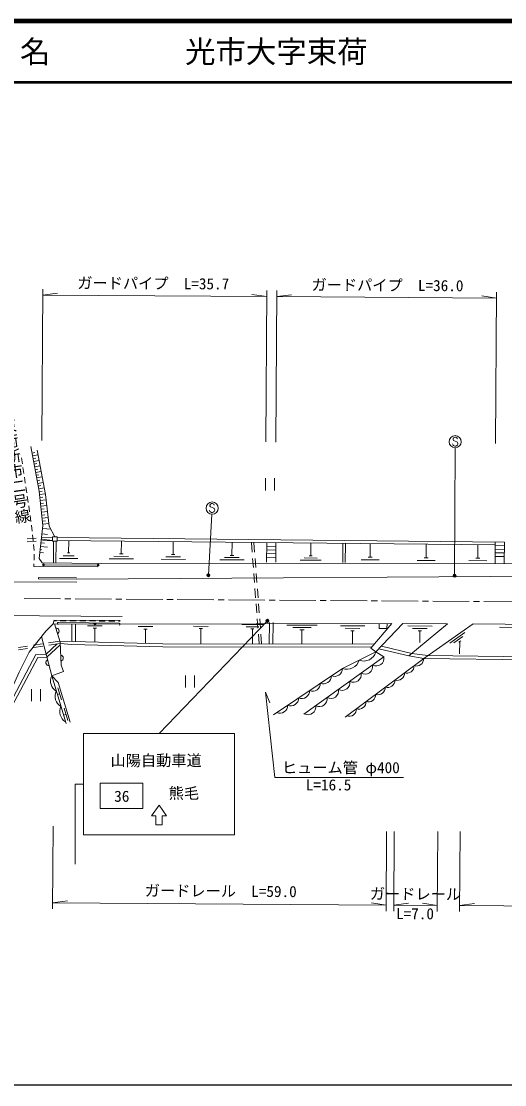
# Model space of a CAD drawing. Units: millimetres, scale not verified. Extents: x 40000 to 680000, y 20000 to 380000.
# Drawn here: x 378088 to 457575, y 205000 to 380000 of the extents above; entities that cross this region are included whole.
import ezdxf
from ezdxf.enums import TextEntityAlignment as Align

# ---------------------------------------------------------------- set-up
doc = ezdxf.new("R2010")
doc.units = ezdxf.units.MM
doc.header["$LTSCALE"] = 1000
doc.linetypes.add('DASHED', pattern=[7.5, 6, -1.5])
for name, color, linetype, lineweight in [('M-BGD', 7, 'Continuous', 13), ('M-BMK', 2, 'Continuous', 13), ('M-STR-HTXT', 7, 'Continuous', 13), ('M-STR-STRC', 7, 'Continuous', 13), ('M-TTL', 2, 'Continuous', 140), ('M-TTL-BAND', 7, 'Continuous', 25), ('M-TTL-LINE', 7, 'Continuous', 50)]:
    doc.layers.add(name, color=color, linetype=linetype, lineweight=lineweight)
doc.layers.add('M-BMK-HTXT', color=7, linetype='Continuous')
doc.layers.add('M-TTL-TXT', color=7, linetype='Continuous')
doc.styles.add('@ＭＳ ゴシック', font='')
doc.styles.add('ＭＳ ゴシック', font='')
doc.styles.get('@ＭＳ ゴシック').set_extended_font_data('@MS Gothic')
doc.styles.get('ＭＳ ゴシック').set_extended_font_data('MS Gothic')

msp = doc.modelspace()

# ---------------------------------------------------------------- hatches: boundary and pattern name
at = {"layer": 'M-STR-HTXT'}
for points in [[(409036, 289004, -0.41421), (409013, 288651, -0.41421), (408661, 288674, -1)], [(449511, 288940, -1), (449153, 288592, -0.41421), (449158, 288945, -0.41421)], [(418297, 281304, -1), (418793, 281367, -0.41421), (418577, 281088, -0.41421)]]:
    msp.add_hatch(color=256, dxfattribs=at).paths.add_polyline_path(points)

# ---------------------------------------------------------------- linework, layer by layer
at = {"layer": 'M-BGD'}
for p, q in [((378120, 308155), (378272, 307167)), ((379851, 308941), (380308, 309027)), ((379936, 308484), (380851, 308655)), ((380021, 308028), (380477, 308113)), ((378362, 306573), (378514, 305585)), ((380107, 307572), (381018, 307742)), ((380191, 307118), (380646, 307203)), ((380276, 306663), (381185, 306833)), ((380361, 306210), (380814, 306295)), ((378604, 304992), (378677, 304515)), ((378677, 304515), (378752, 304003)), ((380445, 305757), (381351, 305927)), ((380530, 305306), (380981, 305390)), ((380614, 304855), (381517, 305023)), ((418215, 304789), (418215, 302789)), ((419715, 304789), (419715, 302789)), ((378840, 303409), (378985, 302420)), ((380698, 304405), (381148, 304488)), ((380782, 303954), (381682, 304122)), ((380865, 303506), (381314, 303590)), ((380949, 303057), (381846, 303225)), ((379072, 301826), (379217, 300837)), ((381030, 302588), (381504, 302641)), ((381083, 302114), (382030, 302220)), ((381137, 301634), (381617, 301688)), ((381191, 301154), (382150, 301262)), ((379304, 300243), (379449, 299254)), ((381245, 300671), (381728, 300726)), ((381299, 300188), (382265, 300297)), ((381353, 299702), (381840, 299757)), ((381408, 299216), (382380, 299325)), ((379536, 298660), (379681, 297671)), ((381463, 298727), (381952, 298782)), ((381518, 298238), (382496, 298347)), ((381573, 297745), (382066, 297800)), ((379768, 297077), (379772, 297052)), ((379772, 297052), (379868, 296082)), ((381603, 296558), (382934, 296400)), ((381628, 297253), (382613, 297363)), ((382668, 296903), (383596, 295154)), ((379034, 294856), (380532, 294927)), ((379054, 294356), (380552, 294428)), ((379928, 295485), (380027, 294490)), ((381321, 294166), (381907, 294096)), ((381390, 294752), (383196, 294539)), ((381497, 295655), (382399, 295548)), ((381531, 294975), (383196, 295054)), ((381551, 294475), (383196, 294554)), ((383396, 294454), (383378, 290844)), ((383796, 294454), (383778, 290841)), ((383996, 295046), (457529, 294303)), ((383996, 294546), (456026, 293818)), ((385872, 292504), (385882, 294527)), ((394532, 292371), (394542, 294439)), ((403069, 292238), (403079, 294353)), ((412729, 292100), (412740, 294256)), ((416056, 292615), (415934, 294223)), ((416457, 292613), (416335, 294219)), ((418430, 290992), (418462, 294198)), ((419930, 290984), (419962, 294183)), ((425670, 292036), (425680, 294125)), ((430947, 290930), (430979, 294071)), ((431347, 290928), (431379, 294067)), ((435448, 291807), (435459, 294026)), ((456011, 290805), (456029, 294318)), ((457511, 290798), (457529, 294303)), ((380086, 293893), (380185, 292898)), ((380219, 292300), (380186, 291300)), ((381134, 292586), (381720, 292517)), ((381193, 293083), (381486, 293048)), ((381251, 293579), (382424, 293441)), ((385662, 292505), (386082, 292503)), ((394252, 292372), (394812, 292369)), ((418444, 292398), (419944, 292383)), ((418450, 292998), (419950, 292983)), ((418456, 293598), (419956, 293583)), ((444665, 291702), (444676, 293933)), ((453153, 291659), (453164, 293847)), ((456014, 292518), (457511, 292503)), ((456020, 293118), (457517, 293103)), ((456026, 293718), (457523, 293703)), ((380167, 290701), (380152, 290269)), ((384367, 291611), (387367, 291596)), ((384969, 292058), (386769, 292049)), ((392528, 291541), (396528, 291521)), ((393330, 291957), (395730, 291945)), ((401065, 291468), (405065, 291448)), ((401867, 291854), (404267, 291842)), ((402789, 292240), (403349, 292237)), ((410726, 291390), (414726, 291370)), ((411527, 291746), (413927, 291734)), ((412449, 292102), (413009, 292099)), ((416245, 290122), (416132, 291618)), ((416647, 290120), (416533, 291615)), ((418438, 291798), (419938, 291783)), ((423916, 291325), (427416, 291307)), ((424618, 291681), (426718, 291671)), ((425425, 292037), (425915, 292035)), ((433946, 291365), (436946, 291350)), ((435098, 291809), (435798, 291806)), ((443162, 291289), (446162, 291274)), ((444315, 291703), (445015, 291700)), ((451651, 291247), (454651, 291232)), ((452803, 291661), (453503, 291658)), ((456008, 291918), (457504, 291903)), ((380152, 290269), (390696, 290198)), ((416435, 287629), (416321, 289125)), ((416836, 287627), (416723, 289123)), ((387180, 288409), (380906, 288458)), ((416624, 285136), (416511, 286632)), ((417026, 285134), (416912, 286630)), ((416814, 282644), (416700, 284139)), ((417215, 282641), (417102, 284137)), ((383333, 280837), (383420, 281356)), ((383417, 280856), (394338, 280775)), ((383420, 281356), (383894, 281353)), ((383421, 281456), (394342, 281375)), ((384494, 281348), (385494, 281341)), ((386094, 281336), (387094, 281329)), ((386386, 277955), (386411, 280834)), ((386986, 277939), (387011, 280829)), ((387694, 281324), (388694, 281317)), ((391392, 280516), (388992, 280537)), ((389294, 281312), (390294, 281305)), ((390468, 280134), (389908, 280139)), ((390188, 280136), (390169, 277857)), ((390894, 281300), (391894, 281293)), ((392494, 281289), (393494, 281281)), ((394094, 281277), (394341, 281275)), ((399726, 280384), (397326, 280405)), ((408814, 280425), (406414, 280446)), ((407891, 280073), (407331, 280078)), ((407611, 280076), (407590, 277559)), ((417856, 280707), (414357, 280737)), ((417153, 280353), (415053, 280371)), ((416345, 280000), (415855, 280005)), ((416100, 280002), (416079, 277547)), ((417003, 280151), (416890, 281647)), ((417405, 280149), (417291, 281644)), ((418847, 277543), (418877, 281058)), ((419447, 277542), (419477, 281053)), ((426748, 280600), (421748, 280644)), ((425745, 280219), (422745, 280245)), ((434566, 280503), (430566, 280537)), ((433762, 280090), (431363, 280111)), ((445634, 280476), (441634, 280488)), ((444832, 280089), (442432, 280096)), ((461696, 280248), (456697, 280299)), ((398802, 279972), (398243, 279977)), ((398522, 279974), (398502, 277642)), ((417202, 277545), (417079, 279154)), ((417603, 277545), (417481, 279151)), ((424591, 279839), (423891, 279845)), ((424241, 279842), (424221, 277535)), ((432839, 279678), (432279, 279683)), ((432559, 279680), (432540, 277523)), ((443911, 279701), (443351, 279703)), ((443631, 279702), (443626, 277752)), ((450995, 279401), (448534, 277686)), ((450709, 278763), (449232, 277734)), ((379101, 277172), (377619, 276939)), ((379136, 276773), (377654, 276540)), ((381571, 277560), (380089, 277327)), ((381606, 277161), (380124, 276928)), ((384407, 278006), (382559, 277715)), ((384477, 277612), (382593, 277316)), ((386372, 277455), (384477, 277612)), ((442280, 275979), (437292, 277162)), ((450348, 278073), (450004, 277833)), ((450176, 277953), (450121, 275923)), ((444254, 275144), (431357, 265497)), ((444254, 275144), (501970, 274386)), ((444958, 275635), (501977, 274886)), ((384173, 271177), (383087, 272265)), ((383087, 272265), (385443, 264441)), ((405066, 272356), (405066, 270356)), ((406566, 272356), (406566, 270356)), ((379760, 270110), (379760, 268110)), ((381260, 270110), (381260, 268110)), ((384719, 268326), (384113, 270336)), ((384173, 271177), (386139, 264651)), ((384416, 269331), (384008, 269208)), ((385740, 264934), (385135, 266945)), ((385438, 265939), (385029, 265816))]:
    msp.add_line(p, q, dxfattribs=at)
at = {"layer": 'M-BGD', "linetype": 'DASHED'}
for p, q in [((382166, 275871), (383990, 277535)), ((382293, 275377), (384488, 277380)), ((441799, 275579), (444254, 275144)), ((444958, 275635), (442280, 275979))]:
    msp.add_line(p, q, dxfattribs=at)
at = {"layer": 'M-BGD'}
for points in [[(391273, 290786), (381537, 290858), (381017, 291593), (381656, 297004), (381019, 302682), (379651, 310015)], [(382668, 296903), (382048, 302125), (380710, 309425)], [(391273, 290786), (472312, 290724), (490630, 290577)], [(387179, 288209), (380905, 288258), (380906, 288458)], [(387179, 288209), (472302, 288724), (547423, 288120)], [(372333, 260855), (377727, 272896), (379361, 276178), (382098, 279632), (383333, 280837)], [(381423, 278780), (383087, 272265), (385037, 273008), (384649, 274025), (384467, 277813), (383525, 280855)], [(394338, 280775), (439026, 280884), (435568, 276815), (436397, 276224), (440840, 280880), (448153, 280859), (441799, 275579), (436892, 276743)], [(436919, 280903), (436919, 280053), (438219, 280053), (438227, 280891)], [(444254, 275144), (452405, 280822), (494389, 280399)], [(384407, 278006), (401361, 277569), (436165, 277517)], [(386372, 277455), (401354, 277069), (435740, 277018)], [(382166, 275871), (380483, 275792), (374676, 264793)], [(382293, 275377), (380792, 275306), (375118, 264560)], [(419537, 265854), (430879, 273511), (436397, 276224), (437710, 275399), (424527, 265967)]]:
    msp.add_lwpolyline(points, dxfattribs=at)
msp.add_lwpolyline([(383196, 294454), (383996, 294454), (383996, 295154), (383196, 295154)], close=True, dxfattribs=at)
for centre, radius, start, end in [((383799, 279639), 505, 298.37333, 96.03152), ((382625, 274471), 505, 115.49898, 273.15718), ((384494, 275206), 505, 283.92767, 81.58586), ((431639, 275449), 2082, 248.57532, 343.79078), ((434399, 276806), 2082, 248.57532, 343.79078), ((436455, 275180), 1274, 241.27813, 9.88472), ((443054, 275102), 1201, 251.59923, 1.99557), ((429591, 273481), 1288, 246.68728, 1.3575), ((434588, 273844), 1274, 241.27813, 9.88472), ((441474, 273921), 1201, 251.59923, 1.99557), ((384835, 271424), 1939, 154.29833, 239.22116), ((427793, 272267), 1288, 246.68728, 1.3575), ((430853, 271172), 1274, 241.27813, 9.88472), ((432720, 272508), 1274, 241.27813, 9.88472), ((438316, 271558), 1201, 251.59923, 1.99557), ((439895, 272739), 1201, 251.59923, 1.99557), ((385589, 268917), 1939, 154.29833, 239.22116), ((424198, 269840), 1288, 246.68728, 1.3575), ((425996, 271053), 1288, 246.68728, 1.3575), ((428986, 269836), 1274, 241.27813, 9.88472), ((436737, 270377), 1201, 251.59923, 1.99557), ((422400, 268626), 1288, 246.68728, 1.3575), ((427119, 268500), 1274, 241.27813, 9.88472), ((433578, 268014), 1201, 251.59923, 1.99557), ((435157, 269195), 1201, 251.59923, 1.99557), ((386344, 266410), 1939, 154.29833, 239.22116), ((420603, 267413), 1288, 246.68728, 1.3575), ((425251, 267165), 1274, 241.27813, 9.88472), ((431999, 266833), 1201, 251.59923, 1.99557)]:
    msp.add_arc(centre, radius, start, end, dxfattribs=at)
at = {"layer": 'M-BMK'}
for p, q in [((378541, 284989), (384541, 284951)), ((385241, 284947), (386241, 284940)), ((386941, 284936), (392940, 284898)), ((393640, 284894), (394640, 284888)), ((395340, 284883), (401340, 284846)), ((402040, 284841), (403040, 284835)), ((403740, 284831), (409740, 284793)), ((410440, 284789), (411440, 284782)), ((412140, 284778), (418140, 284740)), ((418840, 284736), (419840, 284730)), ((420540, 284725), (426540, 284688)), ((427240, 284683), (428240, 284677)), ((428940, 284673), (434940, 284635)), ((435640, 284631), (436640, 284624)), ((437340, 284620), (443339, 284582)), ((444039, 284578), (445039, 284572)), ((445739, 284567), (451739, 284530)), ((452439, 284525), (453439, 284519)), ((454139, 284515), (460139, 284477))]:
    msp.add_line(p, q, dxfattribs=at)
at = {"layer": 'M-STR-HTXT'}
for p, q in [((381464, 311014), (381630, 335940)), ((381624, 334940), (384057, 335265)), ((381624, 334940), (418443, 334694)), ((418443, 334694), (416014, 335052)), ((418283, 310771), (418449, 335694)), ((419939, 310760), (420105, 335683)), ((420099, 334683), (422532, 335009)), ((420099, 334683), (456238, 334442)), ((456238, 334442), (453809, 334800)), ((456079, 310522), (456245, 335442)), ((449332, 288766), (449434, 309812)), ((408848, 288839), (409408, 298893)), ((418545, 281336), (400739, 262805)), ((418249, 269583), (419772, 255565)), ((418249, 269583), (418980, 267852)), ((419772, 255565), (440937, 255565)), ((383322, 247571), (383231, 233927)), ((438161, 246693), (438073, 233561)), ((439424, 246693), (439336, 233553)), ((446566, 246693), (446478, 233505)), ((450239, 246693), (450151, 233480)), ((383238, 234927), (385671, 235252)), ((383238, 234927), (438080, 234561)), ((438080, 234561), (435651, 234919)), ((439343, 234553), (441776, 234878)), ((439343, 234553), (446485, 234505)), ((446485, 234505), (444056, 234863)), ((450157, 234480), (452591, 234806))]:
    msp.add_line(p, q, dxfattribs=at)
msp.add_lwpolyline([(450157, 234480), (471972, 234335), (493028, 234219)], dxfattribs=at)
for centre in [(408848, 288839), (449332, 288766), (418545, 281336)]:
    msp.add_circle(centre, 250, dxfattribs=at)
at = {"layer": 'M-STR-STRC'}
for p, q in [((449348, 311542), (449166, 311452)), ((449530, 311542), (449348, 311542)), ((449711, 311452), (449530, 311542)), ((449075, 310270), (448984, 310452)), ((449166, 311452), (449075, 311270)), ((449075, 311270), (449075, 311179)), ((449075, 311179), (449166, 310997)), ((449166, 310179), (449075, 310270)), ((449166, 310997), (449711, 310815)), ((449348, 310088), (449166, 310179)), ((449530, 310088), (449348, 310088)), ((449711, 310179), (449530, 310088)), ((449802, 311270), (449711, 311452)), ((449711, 310815), (449802, 310724)), ((449802, 310270), (449711, 310179)), ((449802, 310724), (449893, 310542)), ((449893, 310452), (449802, 310270)), ((449893, 310542), (449893, 310452)), ((409101, 299347), (409010, 299529)), ((409191, 300529), (409101, 300347)), ((409101, 300347), (409101, 300256)), ((409101, 300256), (409191, 300075)), ((409191, 299256), (409101, 299347)), ((409373, 300620), (409191, 300529)), ((409191, 300075), (409737, 299893)), ((409373, 299165), (409191, 299256)), ((409555, 300620), (409373, 300620)), ((409737, 300529), (409555, 300620)), ((409737, 299256), (409555, 299165)), ((409828, 300347), (409737, 300529)), ((409737, 299893), (409828, 299802)), ((409828, 299347), (409737, 299256)), ((409828, 299802), (409919, 299620)), ((409919, 299529), (409828, 299347)), ((409919, 299620), (409919, 299529)), ((409555, 299165), (409373, 299165)), ((390587, 290519), (381874, 290549)), ((376120, 287763), (387207, 287692)), ((373911, 282206), (394683, 282057)), ((384194, 281062), (394198, 280927)), ((388322, 262805), (388322, 246139)), ((388322, 262805), (413155, 262805)), ((413155, 262805), (413155, 246139)), ((388322, 254472), (386933, 254472)), ((386933, 254472), (386933, 241277)), ((400218, 249246), (399523, 249246)), ((400218, 247746), (400218, 249246)), ((401259, 247746), (401259, 249246)), ((401259, 247746), (400218, 247746)), ((388322, 246139), (413155, 246139))]:
    msp.add_line(p, q, dxfattribs=at)
msp.add_lwpolyline([(391047, 250451), (398047, 250451), (398047, 254651), (391047, 254651)], close=True, dxfattribs=at)
msp.add_lwpolyline([(400218, 249246), (399523, 249246), (400739, 250982), (401954, 249246), (401259, 249246)], dxfattribs=at)
for centre, radius in [((449439, 310815), 1000), ((409464, 299893), 1000), ((381724, 290550), 150), ((381724, 290550), 120), ((381724, 290550), 100), ((390737, 290519), 150), ((390737, 290519), 120), ((390737, 290519), 100), ((390192, 280869), 100)]:
    msp.add_circle(centre, radius, dxfattribs=at)
for centre, radius, start, end in [((384192, 280912), 150, 89.22845, 269.22845), ((390192, 280869), 188, 142.35855, 36.09835), ((390192, 280869), 150, 130.63807, 47.81883), ((390192, 280869), 112, 89.22848, 89.22841), ((394196, 280777), 150, 269.22845, 89.22845)]:
    msp.add_arc(centre, radius, start, end, dxfattribs=at)
at = {"layer": 'M-TTL'}
msp.add_line((680000, 380000), (40000, 380000), dxfattribs=at)
msp.add_line((680000, 380000), (40000, 380000), dxfattribs=at)
msp.add_line((680000, 380000), (40000, 380000), dxfattribs=at)
at = {"layer": 'M-TTL-BAND'}
msp.add_line((40000, 205000), (579000, 205000), dxfattribs=at)
msp.add_line((40000, 205000), (579000, 205000), dxfattribs=at)
at = {"layer": 'M-TTL-LINE'}
msp.add_line((40000, 370000), (680000, 370000), dxfattribs=at)
msp.add_line((40000, 370000), (680000, 370000), dxfattribs=at)

# ---------------------------------------------------------------- texts
at = {"layer": 'M-BMK-HTXT', "style": '@ＭＳ ゴシック'}
msp.add_text('束荷新市二号線', height=1833, rotation=278.464, dxfattribs=at).set_placement((375840, 314640), align=Align.MIDDLE_LEFT)
at = {"layer": 'M-STR-HTXT', "style": 'ＭＳ ゴシック'}
for s, p in [('ガードパイプ\u3000L=35.7', (399777, 335396)), ('ガードパイプ\u3000L=36.0', (438289, 335102)), ('ガードレール\u3000L=59.0', (410875, 235404)), ('ガードレール', (442882, 234927))]:
    msp.add_text(s, height=1833, rotation=359.618, dxfattribs=at).set_placement(p, align=Align.BOTTOM_CENTER)
msp.add_text('ヒューム管 φ400', height=1833, dxfattribs=at).set_placement((420937, 255718), align=Align.BOTTOM_LEFT)
msp.add_text('L=16.5', height=1833, dxfattribs=at).set_placement((424872, 255262), align=Align.TOP_LEFT)
msp.add_text('L=7.0', height=1833, rotation=359.618, dxfattribs=at).set_placement((442834, 234070), align=Align.TOP_CENTER)
at = {"layer": 'M-STR-STRC', "style": 'ＭＳ ゴシック'}
msp.add_text('山陽自動車道', height=1833, dxfattribs=at).set_placement((400256, 256899), align=Align.BOTTOM_CENTER)
msp.add_text('熊毛', height=1833, dxfattribs=at).set_placement((402326, 251509), align=Align.BOTTOM_LEFT)
msp.add_text('36', height=1833, dxfattribs=at).set_placement((394616, 252473), align=Align.MIDDLE_CENTER)
at = {"layer": 'M-TTL-TXT', "style": 'ＭＳ ゴシック'}
for s, p in [('地 名', (370380, 375000)), ('地 名', (370380, 375000)), ('光市大字束荷', (405024, 375000)), ('光市大字束荷', (405024, 375000))]:
    msp.add_text(s, height=3666, dxfattribs=at).set_placement(p, align=Align.MIDDLE_LEFT)

doc.saveas('drawing.dxf')
